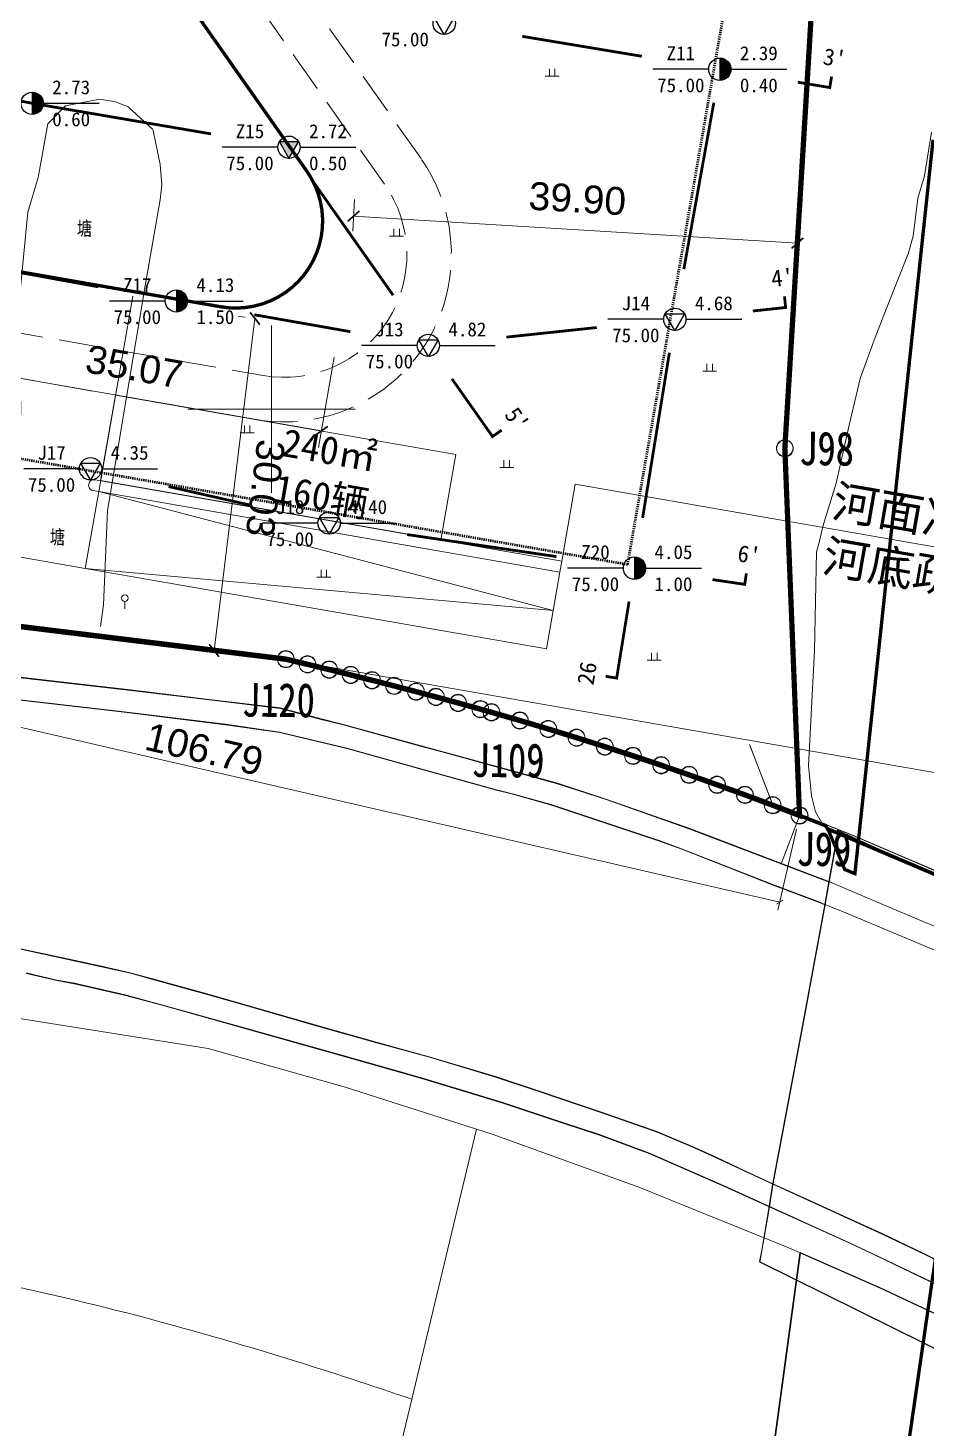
# Model space of a CAD drawing. Extents: x 274235 to 276654, y 142848 to 144425.
# Drawn here: x 274928.2 to 275008.8, y 143158.6 to 143284.2 of the extents above; entities that cross this region are included whole.
import ezdxf
from ezdxf.enums import TextEntityAlignment as Align

# ---------------------------------------------------------------- set-up
doc = ezdxf.new("R2010")
doc.units = 0
doc.header["$LTSCALE"] = 1.5
doc.header["$PDMODE"] = 1
doc.header["$PDSIZE"] = 0.2
for name, pattern in [('__DASH', [0.35, 0.25, -0.1]), ('ACAD_ISO04W100', [30, 24, -3, 0, -3]), ('X5', [3, 2, -1])]:
    doc.linetypes.add(name, pattern=pattern)
doc.layers.get('0').update_dxf_attribs({"linetype": 'CONTINUOUS', "lineweight": 0})
doc.layers.get('Defpoints').update_dxf_attribs({"linetype": 'CONTINUOUS'})
for name, color, linetype, lineweight in [('_ACM-A-ANNO-DIMS', 7, 'CONTINUOUS', 5), ('_ACM-A-EVA', 242, 'CONTINUOUS', 13), ('_ACM-A-SITE-OTLN', 3, 'CONTINUOUS', 25), ('_ACM-A-SITE-PAKG', 1, 'CONTINUOUS', 5), ('_ACM-A-SITE-ROAD', 2, 'CONTINUOUS', 18), ('_ACM-A-SITE-WALL', 5, 'CONTINUOUS', 50), ('ACM-A-ANNO-TEXT', 7, 'CONTINUOUS', 18), ('JZD', 1, 'CONTINUOUS', 0), ('JZP', 1, 'CONTINUOUS', 0), ('RD-红线', 7, 'CONTINUOUS', 13), ('SXSS', 8, 'CONTINUOUS', 0), ('TK', 7, 'CONTINUOUS', 0), ('ZBTZ', 8, 'CONTINUOUS', 0)]:
    doc.layers.add(name, color=color, linetype=linetype, lineweight=lineweight)
for name, color, linetype in [('HOLE', 1, 'CONTINUOUS'), ('Legends', 7, 'CONTINUOUS'), ('PROFILE', 241, 'CONTINUOUS'), ('YD-用地界线', 2, 'CONTINUOUS')]:
    doc.layers.add(name, color=color, linetype=linetype)
doc.layers.add('New_Shapefile(3)', color=7, linetype='CONTINUOUS', lineweight=9, true_color=0xc8b8f2)
doc.layers.add('T2006年到2024年报批数据汇总', color=7, linetype='CONTINUOUS', lineweight=60, true_color=0x0070ff)
doc.styles.add('$1$微软雅黑', font='', dxfattribs={"height": 249.9999999999997})
doc.styles.add('_ACM-G-NOTES', font='arial.ttf', dxfattribs={"height": 2.5})
doc.styles.add('HZ', font='', dxfattribs={"width": 0.8})
doc.styles.add('ST', font='')
doc.styles.get("Standard").update_dxf_attribs({"font": ''})
doc.styles.add('水系性质说明', font='', dxfattribs={"width": 0.8, "height": 1.25})
doc.styles.get('$1$微软雅黑').set_extended_font_data('Microsoft YaHei')
doc.styles.get('HZ').set_extended_font_data('NSimSun')
doc.styles.get('ST').set_extended_font_data('SimSun')
doc.styles.get('Standard').set_extended_font_data('NSimSun')
doc.styles.get('水系性质说明').set_extended_font_data('NSimSun')
doc.linetypes.add('10421', pattern='A,2,[150,AAA.SHX,S=1,R=0,X=0,Y=1],1e-11', length=2.00000000001)
doc.dimstyles.new('_ACM-DIM-A_m', dxfattribs={"dimscale": 0.5, "dimtxt": 2.5, "dimasz": 1, "dimexe": 1.5, "dimexo": 2.5, "dimgap": 1, "dimtad": 1, "dimzin": 1, "dimdsep": 46, "dimtxsty": '_ACM-G-NOTES', "dimblk": 'ARCHTICK', "dimcen": 2.5, "dimclrd": 256, "dimclre": 256, "dimclrt": 256, "dimazin": 0, "dimtfac": 1, "dimtmove": 0, "dimatfit": 3, "dimldrblk": 'DOTSMALL', "dimfxl": 1, "dimlwd": 18, "dimlwe": 18, "dimarcsym": 0})

# ---------------------------------------------------------------- blocks, each defined once
blk = doc.blocks.new('gc119')
for p, q in [((-1.25, 0), (1.25, 0)), ((-0.5, 1.3), (-0.5, 0)), ((0.5, 1.3), (0.5, 0))]:
    blk.add_line(p, q)
blk = doc.blocks.new('gc325')
blk.add_line((0, 0), (0, 1.3))
blk.add_circle((0, 1.9), 0.6)
blk = doc.blocks.new('GC0000')
at = {"linetype": 'Continuous'}
blk.add_point((0, 0), dxfattribs=at)
blk = doc.blocks.new('A$C5E363402')
at = {"layer": '_ACM-A-SITE-OTLN', "const_width": 299.9999999999993}
blk.add_lwpolyline([(342355.1539154053, 56004.71262931824, 0.1989123673967663), (335071.9540634155, 59021.51263046265), (311217.3292617798, 59021.51214408875, 0.6681786378558565), (305701.8966369629, 45706.07913589478), (334519.6351928711, 16888.34175109863, 0.2547065854889866), (342652.8637008667, 13021.51270675659), (366507.4889678955, 13021.51320075989, 0.6681786378153011), (372022.9215774536, 26336.94621086121)], format="xyb", close=True, dxfattribs=at)
blk = doc.blocks.new('ROAD-BLOCK')
at = {"layer": '_ACM-A-ANNO-DIMS'}
for p, q in [((-220.0693261474371, -15.52780551277101), (-136.2018151059747, -15.52780475094914)), ((-220.0693260580301, -22.52780551277101), (-220.0693261474371, -15.52780551277101)), ((-242.9430092200637, -35.47748511843383), (-41.93108936399221, -35.47748328745365))]:
    blk.add_line(p, q, dxfattribs=at)
at = {"layer": '_ACM-A-EVA', "linetype": '__DASH', "ltscale": 10}
blk.add_lwpolyline([(-286.6500545144081, -13.03671450354159, 0.101362128783088), (-278.3936112225056, -14.72790054604411), (-249.3216047137976, -14.72790054231882, 0.6681779400682611), (-238.714978992939, 10.87868892587721), (-268.4611687213182, 40.62487849779427, 0.198907879043475), (-283.3100325614214, 46.77567425183952), (-312.3821654245257, 46.77567424811423, 0.5287460208544092), (-326.3414219766855, 26.2853408139199, 0.5287460208544092)], format="xyb", dxfattribs=at)
blk.add_lwpolyline([(-271.2895996719599, 37.79645520076156, 0.1989079534820063), (-283.31011197716, 42.77567425183952), (-312.3821655660868, 42.77567424252629, 0.6681610651151992), (-320.1607975661755, 23.99768587760627), (-290.4144247025251, -5.748686982318759, 0.1989114831731894), (-278.3935975432396, -10.7279005330056), (-249.3216047137976, -10.72790054045618, 0.6681779400445693), (-241.5434116199613, 8.050267262384295)], format="xyb", close=True, dxfattribs=at)
at = {"layer": '_ACM-A-SITE-ROAD'}
for p, q in [((-262.069326095283, -23.52790068276227), (-262.0693260505795, -5.727900536730886)), ((-262.069326095283, -23.52790068089962), (-232.069326095283, -23.52790071070194)), ((-262.0693259388208, -30.5279006678611), (-277.2053650170565, -30.52790070325136)), ((-195.1137174218893, -41.37723508477211), (-195.9954679459333, -45.92597100697458))]:
    blk.add_line(p, q, dxfattribs=at)
blk.add_lwpolyline([(-262.5693260058761, -23.5279006678611), (-220.0693260878325, -23.52790072001517), (-220.0693260505795, -22.52790058217943), (-262.5693259313703, -22.52790052071214, 0.4142135620945349), (-263.0693259611726, -23.02790052630007), (-263.0693259388208, -23.02790066041052, 0.4142135624476737)], format="xyb", close=True, dxfattribs=at)
blk.add_lwpolyline([(-262.069326095283, -23.52790068089962), (-262.0693259909749, -30.52790067158639), (-220.0693260803819, -30.52790059708059), (-220.069325953722, -23.52790057100356)], close=True, dxfattribs=at)
blk.add_lwpolyline([(-262.069326095283, -23.52790068089962), (-220.0693259984255, -27.02790058217943), (-262.0693259909749, -30.52790067158639)], dxfattribs=at)
blk = doc.blocks.new('A$C58C25E19')
at = {"color": 1, "linetype": 'Continuous', "flags": 128}
blk.add_lwpolyline([(-124.6412557587028, -221.4518553693779), (-118.7807557582855, -222.0877553694881), (-107.0598557591438, -223.3596553690732), (-101.1994557604194, -223.9955553691834), (-98.26925574243069, -224.3135553249158), (-98.26706299930811, -224.3137861695141), (-98.26595589518547, -224.31385536585), (-98.16295576095581, -224.3190553691238), (-97.7508557587862, -224.3396553690545), (-97.30964266508818, -224.3617106652819), (-97.30015575885773, -224.3621553690173), (-97.27935503423214, -224.3676556027494), (-97.19575575739145, -224.3896553693339), (-97.02865575999022, -224.4336553690955), (-96.69435575604439, -224.5216553690843), (-96.02585575729609, -224.6975553692318), (-95.85875575989485, -224.7415553694591), (-95.73335579037666, -224.7745553413406), (-95.55475575476885, -224.8180553694256), (-94.11915575712919, -225.167455369141), (-91.24805575609207, -225.8662553690374), (-90.4451296031475, -226.0616736980155), (-89.76307693123817, -226.2232029191218), (-87.78007717430592, -226.7022028667852), (-85.80307774245739, -227.1902028680779), (-84.0110775232315, -227.6422028127126), (-82.01607754826546, -228.1562028396875), (-80.01807674765587, -228.684202958364), (-79.01707775145769, -228.9532029638067), (-76.45307698100805, -229.6592029612511), (-73.89607731252909, -230.3862029789016), (-72.5377236828208, -230.7844971660525), (-72.0629557594657, -230.9133553691208), (-71.00465575605631, -231.2005553692579), (-70.47545576095581, -231.3441553693265), (-70.21095576137304, -231.4160553691909), (-70.07865580171347, -231.4519553561695), (-69.91465575993061, -231.5069553693756), (-67.90875396132469, -232.1815346931107), (-66.2610776051879, -232.6942028650083), (-63.72907745093107, -233.5062029301189), (-61.20407761633396, -234.3382029146887), (-58.68607715517282, -235.192202873528), (-56.1760768070817, -236.0662030023523), (-53.67207761108875, -236.9612028738484), (-51.24803824722767, -237.8507942063734), (-53.00185576826334, -204.9160552457906), (-50.64345576614141, -155.4610553537495)], dxfattribs=at)
at = {"layer": 'RD-红线'}
for points in [[(-511.411107892287, -176.9565330054611), (-530.2884069486754, -190.3242593412288), (-531.5394090550253, -199.7203437848948), (-264.1150413847063, -252.6899399491958), (-122.1183944182703, -280.8156680269167, -0.01467775818987205), (-107.3555805128999, -284.192890228238, -0.01601297078532446), (-85.3638465742115, -290.6663222000934), (-79.87373848666903, -266.3568773632869)], [(-511.411107892287, -176.9565330054611), (-530.2884069486754, -190.3242593412288), (-531.5394090550253, -199.7203437848948), (-264.1150413847063, -252.6899399491958), (-122.1183944182703, -280.8156680269167, -0.01467775818987205), (-107.3555805128999, -284.192890228238, -0.01601297078532446), (-85.3638465742115, -290.6663222000934), (-79.87373848666903, -266.3568773632869)], [(-128.968349975883, -575.0591829735786), (-126.279844657518, -553.6738388459198), (-112.2070121759316, -440.4720314648002), (-96.90520357899368, -341.7698664246127), (-85.3638465742115, -290.6663222000934, 0.0160129707853269), (-107.3555805128999, -284.192890228238, 0.0146777581898688), (-122.1183944182703, -280.8156680269167), (-264.1150413847063, -252.6899399491958), (-531.5394090550253, -199.7203437848948), (-531.6192452111281, -200.3199808765203), (-581.4979176641209, -575.0591829735786)], [(-128.968349975883, -575.0591829735786), (-126.279844657518, -553.6738388459198), (-112.2070121759316, -440.4720314648002), (-96.90520357899368, -341.7698664246127), (-85.3638465742115, -290.6663222000934, 0.0160129707853269), (-107.3555805128999, -284.192890228238, 0.0146777581898688), (-122.1183944182703, -280.8156680269167), (-264.1150413847063, -252.6899399491958), (-531.5394090550253, -199.7203437848948), (-531.6192452111281, -200.3199808765203), (-581.4979176641209, -575.0591829735786)], [(-128.968349975883, -575.0591829735786), (-126.279844657518, -553.6738388459198), (-112.2070121759316, -440.4720314648002), (-96.90520357899368, -341.7698664246127), (-85.3638465742115, -290.6663222000934, 0.0160129707853269), (-107.3555805128999, -284.192890228238, 0.0146777581898688), (-122.1183944182703, -280.8156680269167), (-264.1150413847063, -252.6899399491958), (-531.5394090550253, -199.7203437848948), (-531.6192452111281, -200.3199808765203), (-581.4979176641209, -575.0591829735786)], [(-128.968349975883, -575.0591829735786), (-126.279844657518, -553.6738388459198), (-112.2070121759316, -440.4720314648002), (-96.90520357899368, -341.7698664246127), (-85.3638465742115, -290.6663222000934, 0.0160129707853269), (-107.3555805128999, -284.192890228238, 0.0146777581898688), (-122.1183944182703, -280.8156680269167), (-264.1150413847063, -252.6899399491958), (-531.5394090550253, -199.7203437848948), (-531.6192452111281, -200.3199808765203), (-581.4979176641209, -575.0591829735786)]]:
    blk.add_lwpolyline(points, format="xyb", dxfattribs=at)
blk.add_lwpolyline([(-50.67237529915292, -277.0748702352867), (-51.66261711879633, -276.6629376658238), (-51.75350093201268, -276.6253367811441), (-51.87327018880751, -276.5759770055301), (-52.02105244074482, -276.5149350636639), (-60.48598272888921, -273.2261689067818), (-65.25046289199963, -271.3751244875602), (-78.44475130934734, -266.7952389805578), (-91.78482527413871, -262.7029864466749), (-104.0259944464779, -259.4347621430643), (-133.8634336186806, -255.1167961936444), (-157.6317956871353, -250.6524685127661), (-170.2337292541051, -248.0677605657838), (-272.0915208903607, -227.1785493427888), (-291.4073164871661, -222.9652857584879), (-511.4111078921705, -176.9565330054611)], dxfattribs=at)
blk.add_lwpolyline([(-50.67237529915292, -277.0748702352867), (-51.66261711879633, -276.6629376658238), (-51.75350093201268, -276.6253367811441), (-51.87327018880751, -276.5759770055301), (-52.02105244074482, -276.5149350636639), (-60.48598272888921, -273.2261689067818), (-65.25046289199963, -271.3751244875602), (-78.44475130934734, -266.7952389805578), (-91.78482527413871, -262.7029864466749), (-104.0259944464779, -259.4347621430643), (-133.8634336186806, -255.1167961936444), (-157.6317956871353, -250.6524685127661), (-170.2337292541051, -248.0677605657838), (-272.0915208903607, -227.1785493427888), (-291.4073164871661, -222.9652857584879), (-511.4111078921705, -176.9565330054611)], dxfattribs=at)
at = {"layer": 'YD-用地界线'}
for points in [[(-84.35492797510233, -575.0591829735786), (-75.34335899085272, -505.4958210703917), (-61.51430709497072, -365.3842475488782), (-50.67557690304238, -277.0748137123883)], [(-61.97069309710059, -575.0591829735786), (-44.66675549605861, -459.2489016698673), (-35.401429744903, -405.2181517444551), (-33.28751647565514, -375.1377175385132), (-22.16876561858226, -310.2984376158565), (-22.96699022408575, -308.7775505324826), (-36.29430104629137, -283.3883661758155), (-43.45115330349654, -280.158481979277), (-50.67280318634585, -277.0758988307789), (-50.67557690304238, -277.0748137123883), (-61.51430709497072, -365.3842475488782), (-75.34335899085272, -505.4958210703917), (-84.35492797510233, -575.0591829735786)], [(-84.35492797510233, -575.0591829735786), (-75.34335899085272, -505.4958210703917), (-61.51430709497072, -365.3842475488782), (-50.67557690304238, -277.0748137123883)], [(-84.35492797510233, -575.0591829735786), (-75.34335899085272, -505.4958210703917), (-61.51430709497072, -365.3842475488782), (-50.67557690304238, -277.0748137123883)], [(-61.97069309710059, -575.0591829735786), (-44.66675549605861, -459.2489016698673), (-35.401429744903, -405.2181517444551), (-33.28751647565514, -375.1377175385132), (-22.16876561858226, -310.2984376158565), (-22.96699022408575, -308.7775505324826), (-36.29430104629137, -283.3883661758155), (-43.45115330349654, -280.158481979277), (-50.67280318634585, -277.0758988307789), (-50.67557690304238, -277.0748137123883), (-61.51430709497072, -365.3842475488782), (-75.34335899085272, -505.4958210703917), (-84.35492797510233, -575.0591829735786)], [(-84.35492797510233, -575.0591829735786), (-75.34335899085272, -505.4958210703917), (-61.51430709497072, -365.3842475488782), (-50.67557690304238, -277.0748137123883)], [(-84.35492797510233, -575.0591829735786), (-75.34335899085272, -505.4958210703917), (-61.51430709497072, -365.3842475488782), (-50.67557690304238, -277.0748137123883)], [(-61.97069309710059, -575.0591829735786), (-44.66675549605861, -459.2489016698673), (-35.401429744903, -405.2181517444551), (-33.28751647565514, -375.1377175385132), (-22.16876561858226, -310.2984376158565), (-22.96699022408575, -308.7775505324826), (-36.29430104629137, -283.3883661758155), (-43.45115330349654, -280.158481979277), (-50.67280318634585, -277.0758988307789), (-50.67557690304238, -277.0748137123883), (-61.51430709497072, -365.3842475488782), (-75.34335899085272, -505.4958210703917), (-84.35492797510233, -575.0591829735786)], [(-84.35492797510233, -575.0591829735786), (-75.34335899085272, -505.4958210703917), (-61.51430709497072, -365.3842475488782), (-50.67557690304238, -277.0748137123883)]]:
    blk.add_lwpolyline(points, dxfattribs=at)
blk = doc.blocks.new('BASEMENT')
at = {"layer": '_ACM-A-SITE-WALL', "linetype": '__DASH', "ltscale": 10}
blk.add_lwpolyline([(1567358.093444824, 703104.5640697479), (1419237.206123352, 703104.5601062775), (1419237.206016541, 612404.561706543), (1567358.093437195, 612404.5658321381)], close=True, dxfattribs=at)
blk = doc.blocks.new('_ArchTick')
at = {"const_width": 0.15}
blk.add_lwpolyline([(-0.5, -0.5), (0.5, 0.5)], dxfattribs=at)
blk = doc.blocks.new('*D1690')
at = {"layer": '_ACM-A-ANNO-DIMS', "lineweight": 18, "ltscale": 2, "transparency": 16777216}
for p, q in [((-308.83084054598, -102.0472599211006), (-309.4393806998106, -102.077906374415)), ((-307.941279232566, -102.002461070786), (-306.430725723569, -131.9972032128226)), ((-307.320287036983, -132.0420020631371), (-307.9288271908136, -132.0726485164516))]:
    blk.add_line(p, q, dxfattribs=at)
at = {"layer": 'Defpoints', "color": 0, "linetype": '__DASH', "ltscale": 2, "transparency": 16777216}
for p in [(-306.334004767239, -101.9215177483856), (-304.8234512582421, -131.9162598904222), (-306.430725723569, -131.9972032128226)]:
    blk.add_point(p, dxfattribs=at)
at = {"layer": '_ACM-A-ANNO-DIMS', "linetype": '__DASH', "lineweight": 18, "ltscale": 2, "transparency": 16777216}
for p, rotation in [((-307.941279232566, -102.002461070786), 92.8830147568922), ((-306.430725723569, -131.9972032128226), 272.8830147568922)]:
    blk.add_blockref('_ArchTick', p, dxfattribs=dict(at, rotation=rotation))
at = {"layer": '_ACM-A-ANNO-DIMS', "linetype": '__DASH', "ltscale": 2, "transparency": 16777216, "insert": (-304.412232526323, -116.8601433952261), "char_height": 2.5, "attachment_point": 5, "rotation": 272.8830147568922, "style": '_ACM-G-NOTES'}
blk.add_mtext('30.03', dxfattribs=at)
blk = doc.blocks.new('_DotSmall')
at = {"color": 0, "linetype": 'ByBlock', "const_width": 0.5}
blk.add_lwpolyline([(-0.0625, 0, 1), (0.0625, 0, 1)], format="xyb", close=True, dxfattribs=at)
blk = doc.blocks.new('*D1691')
at = {"layer": '_ACM-A-ANNO-DIMS', "lineweight": 18, "ltscale": 2, "transparency": 16777216}
for p, q in [((-260.9990238944192, -88.31478443681388), (-261.3159262130897, -85.49280057368406)), ((-300.7999767954688, -91.43619738970409), (-261.148531831358, -86.9834310178132)), ((-300.65046885853, -92.76755080870478), (-300.9673711772005, -89.94556694557495))]:
    blk.add_line(p, q, dxfattribs=at)
at = {"layer": 'Defpoints', "color": 0, "linetype": '__DASH', "ltscale": 2, "transparency": 16777216}
for p in [(-261.148531831358, -86.98343101781325), (-260.7200332581997, -90.7991685103625), (-300.3714782223105, -95.25193488225341)]:
    blk.add_point(p, dxfattribs=at)
at = {"layer": '_ACM-A-ANNO-DIMS', "linetype": '__DASH', "lineweight": 18, "ltscale": 2, "transparency": 16777216}
for p, rotation in [((-261.148531831358, -86.9834310178132), 6.407340830453824), ((-300.7999767954688, -91.43619738970409), 186.4073408304538)]:
    blk.add_blockref('_ArchTick', p, dxfattribs=dict(at, rotation=rotation))
at = {"layer": '_ACM-A-ANNO-DIMS', "linetype": '__DASH', "ltscale": 2, "transparency": 16777216, "insert": (-281.2841889315219, -86.4498770262817), "char_height": 2.5, "attachment_point": 5, "rotation": 6.407340830453826, "style": '_ACM-G-NOTES'}
blk.add_mtext('39.90', dxfattribs=at)
blk = doc.blocks.new('*D1709')
at = {"layer": '_ACM-A-ANNO-DIMS', "lineweight": 18, "transparency": 16777216}
for p, q in [((-358.831363985388, -133.0973710525512), (-359.2305329374662, -140.5369070251564)), ((-252.1930900831506, -138.8190569482475), (-252.5922590352288, -146.2585929208528)), ((-359.1903494219482, -139.7879842754148), (-252.5520755197107, -145.5096701711111))]:
    blk.add_line(p, q, dxfattribs=at)
at = {"layer": 'Defpoints', "color": 0, "transparency": 16777216}
for p in [(-358.7643914595246, -131.8491664696485), (-252.1261175572872, -137.5708523653448), (-252.5520755197107, -145.5096701711112)]:
    blk.add_point(p, dxfattribs=at)
at = {"layer": '_ACM-A-ANNO-DIMS', "lineweight": 18, "transparency": 16777216, "xscale": 0.5, "yscale": 0.5, "zscale": 0.5}
for p, rotation in [((-359.1903494219482, -139.7879842754148), 176.9287349450975), ((-252.5520755197107, -145.5096701711111), 356.9287349450975)]:
    blk.add_blockref('_ArchTick', p, dxfattribs=dict(at, rotation=rotation))
at = {"layer": '_ACM-A-ANNO-DIMS', "transparency": 16777216, "insert": (-305.7760347352335, -140.8749463037407), "char_height": 2.5, "attachment_point": 5, "rotation": 356.9287349450975, "style": '_ACM-G-NOTES'}
blk.add_mtext('106.79', dxfattribs=at)
blk = doc.blocks.new('*D1717')
at = {"layer": '_ACM-A-ANNO-DIMS', "lineweight": 18, "ltscale": 2, "transparency": 16777216}
for p, q in [((-335.405980758369, -103.8579236958176), (-335.405980758369, -112.4215177502483)), ((-300.3339999988676, -104.2049986775964), (-300.3339999988676, -112.4215177502483)), ((-335.405980758369, -110.9215177502483), (-300.3339999988676, -110.9215177502483))]:
    blk.add_line(p, q, dxfattribs=at)
at = {"layer": 'Defpoints', "color": 0, "linetype": '__DASH', "ltscale": 2, "transparency": 16777216}
for p in [(-335.405980758369, -101.3579236958176), (-300.3339999988675, -101.7049986775964), (-300.3339999988676, -110.9215177502483)]:
    blk.add_point(p, dxfattribs=at)
at = {"layer": '_ACM-A-ANNO-DIMS', "linetype": '__DASH', "lineweight": 18, "ltscale": 2, "transparency": 16777216, "rotation": 180}
blk.add_blockref('_ArchTick', (-335.405980758369, -110.9215177502483), dxfattribs=at)
at = {"layer": '_ACM-A-ANNO-DIMS', "linetype": '__DASH', "lineweight": 18, "ltscale": 2, "transparency": 16777216}
blk.add_blockref('_ArchTick', (-300.3339999988676, -110.9215177502483), dxfattribs=at)
at = {"layer": '_ACM-A-ANNO-DIMS', "linetype": '__DASH', "ltscale": 2, "transparency": 16777216, "insert": (-317.8699903786183, -108.144232620644), "char_height": 2.5, "attachment_point": 5, "style": '_ACM-G-NOTES'}
blk.add_mtext('35.07', dxfattribs=at)
blk = doc.blocks.new('H_sam_hole')
blk.add_line((0, 2), (0, -2))
at = {"const_width": 2}
blk.add_lwpolyline([(0, -1, 0.4142135623730951), (1, 0, 0.4142135623730951), (0, 1, 1)], format="xyb", dxfattribs=at)
blk.add_circle((0, 0), 2)
blk = doc.blocks.new('H_cpt_hole')
for p, q in [((-1.732050807568877, 1), (1.732050807568877, 1)), ((0, -2), (-1.732050807568877, 1)), ((1.732050807568877, 1), (0, -2))]:
    blk.add_line(p, q)
blk.add_circle((0, 0), 2)
blk = doc.blocks.new('H_spt_hole')
blk.add_hatch(color=256).paths.add_polyline_path([(-1.732050807568875, 1.000000000000003), (-4.996003610813204e-16, -2), (1.732050807568878, 0.9999999999999984)])
blk.add_lwpolyline([(-3.673819061467132e-16, -2), (1.732050807568878, 0.9999999999999986), (-1.732050807568876, 1.000000000000003)], close=True)
blk.add_circle((0, 0), 2)
blk = doc.blocks.new('DIM')
at = {"layer": '_ACM-A-ANNO-DIMS', "linetype": '__DASH', "ltscale": 2}
for p1, p2, distance, picture, middle in [((-300.3714782223105, -95.25193488225341), (-260.7200332581997, -90.7991685103625), 3.839721817950466, '*D1691', (-281.2841889315219, -86.44987702628174)), ((-306.3340047672391, -101.9215177483857), (-304.8234512582421, -131.9162598904222), -1.609311352204183, '*D1690', (-304.412232526323, -116.8601433952261))]:
    dim = blk.add_aligned_dim(p1=p1, p2=p2, distance=distance, dimstyle='_ACM-DIM-A_m', override={"dimscale": 1, "dimtxt": 2, "dimgap": 1.5, "dimtmove": 1}, dxfattribs=at)
    dim.commit()
    dim.dimension.update_dxf_attribs({"geometry": picture, "text_midpoint": middle})
dim = blk.add_linear_dim(base=(-300.3339999988676, -110.9215177502483), p1=(-335.405980758369, -101.3579236958176), p2=(-300.3339999988675, -101.7049986775964), dimstyle='_ACM-DIM-A_m', override={"dimscale": 1, "dimtxt": 2, "dimgap": 1.5, "dimtmove": 1}, dxfattribs=at)
dim.commit()
dim.dimension.update_dxf_attribs({"geometry": '*D1717', "text_midpoint": (-317.8699903786183, -108.144232620644)})
at = {"layer": '_ACM-A-ANNO-DIMS'}
dim = blk.add_aligned_dim(p1=(-358.7643914595246, -131.8491664696485), p2=(-252.1261175572872, -137.5708523653448), distance=-7.950236998914291, dimstyle='_ACM-DIM-A_m', dxfattribs=at)
dim.commit()
dim.dimension.update_dxf_attribs({"geometry": '*D1709', "text_midpoint": (-305.7760347352335, -140.8749463037407)})

msp = doc.modelspace()

# ---------------------------------------------------------------- linework, layer by layer
at = {"color": 4, "linetype": 'Continuous', "flags": 128}
for points, const_width in [([(275026.0849359112, 143246.2046650983), (275028.9266866792, 143292.8656725215), (275051.7411296414, 143450.6824546215), (275022.1799363202, 143455.8376593247), (274999.0630465804, 143295.9282349003), (274996.0538732861, 143246.5169603894), (274997.3734547287, 143213.5675545552), (274997.4450489052, 143213.54020491), (274999.701220427, 143212.6565514107), (274999.8730589684, 143212.3628971873), (275000.729936248, 143212.0188711367), (275000.734803954, 143212.0167354794), (275000.7590285313, 143212.0064158363), (275000.7673423658, 143212.0029058493), (275000.7836490871, 143211.9959275111), (275013.1767815077, 143206.7163105835), (275013.1712940732, 143206.7186134031), (275013.1740161938, 143206.7173189821), (275022.1108621335, 143202.5442522027), (275027.9494020896, 143199.6506136841)], 0.3), ([(275026.1109530044, 143246.1627955636), (275028.9531650179, 143292.8317044945), (275051.7714034508, 143450.6752166911), (275022.2052028516, 143455.8312816302), (274999.084467319, 143295.8947726693), (274996.0748056002, 143246.4751309241), (274997.3946245427, 143213.5201469044), (274997.4662308374, 143213.4927926563), (274999.7227847222, 143212.6089905066), (274999.8946525081, 143212.315286638), (275000.7516749943, 143211.9712027043), (275000.7565435288, 143211.9690666876), (275000.7807722146, 143211.9587453066), (275000.7890874737, 143211.9552347321), (275000.8053969456, 143211.9482552164), (275013.2006299174, 143206.6677496676), (275013.1951415723, 143206.6700528786), (275013.1978641368, 143206.6687582372), (275022.1362249991, 143202.4949887145), (275027.9757547065, 143199.6008627563)], 0.2999999999999999)]:
    msp.add_lwpolyline(points, close=True, dxfattribs=dict(at, const_width=const_width))
at = {"color": 8, "linetype": 'Continuous', "flags": 128}
for points in [[(275034.4303080771, 143200.9948974041), (275031.253574201, 143198.3362070027), (275012.9978458171, 143207.1251569222), (275002.0890060907, 143211.8131344104), (274994.9141106496, 143214.6581227403), (274992.8938404713, 143219.908404547)], [(275034.4577574352, 143200.9453768443), (275031.2804868328, 143198.2862349416), (275013.0216637665, 143207.0766651531), (275002.1109750395, 143211.7654317264), (274994.9348635937, 143214.6108986881), (274992.9142491075, 143219.8620685702)]]:
    msp.add_lwpolyline(points, dxfattribs=at)
at = {"layer": '_ACM-A-SITE-PAKG'}
msp.add_lwpolyline([(274936.0122195988, 143251.2762511427), (274966.5513125227, 143245.9504835495), (274965.2112806393, 143238.2664535389), (274934.6721877303, 143243.5922211301)], close=True, dxfattribs=at)
at = {"layer": 'HOLE', "linetype": 'Continuous'}
for points in [[(274989.231, 143280.512), (274984.231, 143280.512)], [(274991.231, 143280.512), (274996.231, 143280.512)], [(274929.532, 143277.458), (274934.532, 143277.458)], [(274950.574, 143273.512), (274945.574, 143273.512)], [(274952.574, 143273.512), (274957.574, 143273.512)], [(274940.467, 143259.71), (274935.467, 143259.71)], [(274942.467, 143259.71), (274947.467, 143259.71)], [(274985.193, 143258.075), (274980.193, 143258.075)], [(274987.193, 143258.075), (274992.193, 143258.075)], [(274963.082, 143255.729), (274958.082, 143255.729)], [(274965.082, 143255.729), (274970.082, 143255.729)], [(274932.77, 143244.656), (274927.77, 143244.656)], [(274934.77, 143244.656), (274939.77, 143244.656)], [(274954.175, 143239.784), (274949.175, 143239.784)], [(274956.175, 143239.784), (274961.175, 143239.784)], [(274981.573, 143235.743), (274976.573, 143235.743)], [(274983.573, 143235.743), (274988.573, 143235.743)]]:
    msp.add_lwpolyline(points, dxfattribs=at)
at = {"layer": 'JZD', "color": 1, "const_width": 0.45, "flags": 128}
msp.add_lwpolyline([(274999.0620786842, 143295.9275053476), (274996.052854443, 143246.5161100485), (274997.3724490196, 143213.5675264802), (274994.9591671193, 143214.4879881871), (274992.471594247, 143215.4156854604), (274989.9737473547, 143216.3225198093), (274987.4656396052, 143217.209490978), (274984.9572421125, 143218.0744677766), (274982.4285863155, 143218.9197131018), (274979.8996407752, 143219.7429640536), (274977.3704318251, 143220.5462201234), (274974.8309356843, 143221.3276135244), (274972.281165516, 143222.088144003), (274969.7311187676, 143222.8276798537), (274968.734917445, 143223.1097815293), (274966.7423830949, 143223.6639874396), (274964.7496643579, 143224.2041969323), (274962.9660753302, 143224.6796564814), (274960.9930090473, 143225.193609217), (274959.0198242228, 143225.6985642516), (274957.1062947968, 143226.1777354535), (274955.1727441355, 143226.6551705782), (274953.2291301893, 143227.1277386847), (274951.2854108717, 143227.5923088397), (274921.3363899071, 143231.2745824391)], dxfattribs=at)
at = {"layer": 'JZD', "color": 240, "const_width": 0.4499999999999999, "flags": 128}
msp.add_lwpolyline([(274999.0838945105, 143295.894843714), (274996.0741614514, 143246.4750932175), (274997.3939791566, 143213.5209382189), (274994.9802891824, 143214.4415555724), (274992.492295679, 143215.3694097133), (274989.9940263988, 143216.2763974013), (274987.4854945464, 143217.1635185533), (274984.9766728804, 143218.0286416126), (274982.4475895193, 143218.874029866), (274979.9182163446, 143219.6974200247), (274977.3885797056, 143220.5008119193), (274974.8486541599, 143221.2823374528), (274972.2984528226, 143222.04299653), (274969.747974891, 143222.7826574327), (274968.7516051139, 143223.0648068107), (274966.7587338423, 143223.6191064343), (274964.7656781399, 143224.1594072743), (274962.9817875277, 143224.6349472201), (274961.0083876031, 143225.1489868622), (274959.0348691359, 143225.6540272817), (274957.1210161275, 143226.133279509), (274955.1871385092, 143226.6107953663), (274953.2431959242, 143227.0834433828), (274951.2991479268, 143227.5480920925), (274921.3450627608, 143231.2309883449)], dxfattribs=at)
at = {"layer": 'JZP', "linetype": 'Continuous'}
for centre, radius in [((274996.052854443, 143246.5161100485), 0.75), ((274996.0741614514, 143246.4750932175), 0.7499999999999999), ((274951.2854108717, 143227.5923088397), 0.75), ((274951.2991479268, 143227.5480920925), 0.7499999999999999), ((274953.2291301893, 143227.1277386847), 0.75), ((274953.2431959242, 143227.0834433828), 0.7499999999999999), ((274955.1727441355, 143226.6551705782), 0.75), ((274955.1871385092, 143226.6107953663), 0.7499999999999999), ((274957.1062947968, 143226.1777354535), 0.75), ((274957.1210161275, 143226.133279509), 0.7499999999999999), ((274959.0198242228, 143225.6985642516), 0.75), ((274959.0348691359, 143225.6540272817), 0.7499999999999999), ((274960.9930090473, 143225.193609217), 0.75), ((274961.0083876031, 143225.1489868622), 0.7499999999999999), ((274962.9660753302, 143224.6796564814), 0.75), ((274962.9817875277, 143224.6349472201), 0.7499999999999999), ((274964.7496643579, 143224.2041969323), 0.75), ((274964.7656781399, 143224.1594072743), 0.7499999999999999), ((274966.7423830949, 143223.6639874396), 0.75), ((274966.7587338423, 143223.6191064343), 0.7499999999999999), ((274968.734917445, 143223.1097815293), 0.75), ((274968.7516051139, 143223.0648068107), 0.7499999999999999), ((274969.7311187676, 143222.8276798537), 0.75), ((274969.747974891, 143222.7826574327), 0.7499999999999999), ((274972.281165516, 143222.088144003), 0.75), ((274972.2984528226, 143222.04299653), 0.7499999999999999), ((274974.8309356843, 143221.3276135244), 0.75), ((274974.8486541599, 143221.2823374528), 0.7499999999999999), ((274977.3704318251, 143220.5462201234), 0.75), ((274977.3885797056, 143220.5008119193), 0.7499999999999999), ((274979.8996407752, 143219.7429640536), 0.75), ((274979.9182163446, 143219.6974200247), 0.7499999999999999), ((274982.4285863155, 143218.9197131018), 0.75), ((274982.4475895193, 143218.874029866), 0.7499999999999999), ((274984.9572421125, 143218.0744677766), 0.75), ((274984.9766728804, 143218.0286416126), 0.7499999999999999), ((274987.4656396052, 143217.209490978), 0.75), ((274987.4854945464, 143217.1635185533), 0.7499999999999999), ((274989.9737473547, 143216.3225198093), 0.75), ((274989.9940263988, 143216.2763974013), 0.7499999999999999), ((274992.471594247, 143215.4156854604), 0.75), ((274992.492295679, 143215.3694097133), 0.7499999999999999), ((274994.9591671193, 143214.4879881871), 0.75), ((274994.9802891824, 143214.4415555724), 0.7499999999999999), ((274997.3724490196, 143213.5675264802), 0.75), ((274997.3939791566, 143213.5209382189), 0.7499999999999999)]:
    msp.add_circle(centre, radius, dxfattribs=at)
at = {"layer": 'New_Shapefile(3)', "color": 8}
for points in [[(274921.4290791001, 143226.63737178), (274937.3594145422, 143224.8082498339), (274944.6658368247, 143223.9341030242), (274950.7833213639, 143223.2028063913), (274954.4500254664, 143222.2032847353), (274956.338235562, 143221.7446068234), (274963.444792908, 143219.7778465668), (274965.4002054178, 143219.2595723359), (274971.9778102133, 143217.4499757763), (274975.6616533403, 143216.4357641877), (274980.101421102, 143214.9865190477), (274987.5275358447, 143212.3622214206), (275000.0114869204, 143207.6043223164), (274999.6512855883, 143205.561263081), (274999.11981454, 143205.7774150527), (274994.9919282573, 143207.3345416457), (274986.7885628417, 143210.5586299512), (274984.7980915643, 143211.2832816796), (274979.5872383193, 143213.0266584672), (274975.0985431501, 143214.514386865), (274971.6353309096, 143215.4967024923), (274970.1794617968, 143215.8491069829), (274963.7314799383, 143217.6444236484), (274956.7568826848, 143219.5936386239), (274950.7320494037, 143221.0296500351), (274945.8732497536, 143221.7284965608), (274936.7872014596, 143222.8537310202), (274919.6164573838, 143224.8193627716)], [(274921.4373849807, 143226.5921446276), (274937.3704184119, 143224.7627197807), (274944.6780781264, 143223.8884280819), (274950.7965987637, 143223.1570102435), (274954.4639241148, 143222.1573209181), (274956.3524540917, 143221.6985661522), (274963.4602154962, 143219.7314759292), (274965.4159593233, 143219.2131147832), (274971.9946785671, 143217.4032146378), (274975.6791458371, 143216.388832901), (274980.1196659053, 143214.9393442771), (274987.5470391057, 143212.3146054902), (275000.0331058973, 143207.5559061379), (274999.6728444808, 143205.5125008355), (274999.1412833238, 143205.7286891761), (274995.0126974934, 143207.2860776518), (274986.8079417741, 143210.5107083379), (274984.8171331771, 143211.2354819091), (274979.6053969138, 143212.9791516495), (274975.1159411236, 143214.4671300257), (274971.6521421114, 143215.4496104972), (274970.1960263277, 143215.8020740286), (274963.7469519784, 143217.5976919162), (274956.7711730296, 143219.5472339437), (274950.7453190382, 143220.9834859192), (274945.8856964433, 143221.6824486971), (274936.7981093023, 143222.8078698013), (274919.6244571477, 143224.7738270363)], [(275010.9329765017, 143200.8429436138), (275007.1573999016, 143202.4311924279), (275001.38310197, 143204.8683369222), (274999.6512855883, 143205.561263081), (275000.0114869204, 143207.6043223164), (275005.8398260692, 143205.1416266091), (275010.7397246007, 143203.0596012766)], [(274926.3883954295, 143201.8262758127), (274932.6795705998, 143200.46487409), (274934.7371098882, 143200.0039653867), (274937.3348156105, 143199.4310296002), (274939.2249420477, 143198.9139816476), (274944.234054658, 143197.5384668845), (274948.3982436911, 143196.3326396377), (274954.4201887631, 143194.5893796245), (274959.5204636374, 143193.1570043944), (274964.1586081244, 143191.8906163159), (274970.0928923699, 143190.1086585034), (274973.8756506312, 143188.8524409865), (274979.6187782052, 143186.9168254512), (274984.5827383214, 143185.1714527142), (274988.0477958266, 143183.7130778443), (274989.8887182444, 143182.8660779621), (274992.468204964, 143181.6653212378), (274994.9784213843, 143180.4969076119), (274998.3744716689, 143178.9565019303), (275001.6210955342, 143177.465180088), (275004.7821707803, 143176.0213681783), (275008.5912490801, 143174.2104673378), (275011.5867878503, 143172.6630100263)], [(274926.3975515785, 143201.7768499471), (274932.6897924985, 143200.4152204009), (274934.7476803386, 143199.9542345388), (274937.3458261474, 143199.3812028549), (274939.2362728185, 143198.8640681666), (274944.2462341133, 143197.4883226471), (274948.4111287191, 143196.2822930143), (274954.4340941291, 143194.5387404127), (274959.5352331556, 143193.1061248379), (274964.1741634695, 143191.8395243218), (274970.1094532227, 143190.0572673314), (274973.8928524765, 143188.8008387327), (274979.6369532762, 143186.8648979226), (274984.6017545991, 143185.1192317903), (274988.0673993849, 143183.6606114769), (274989.9086338754, 143182.8134689721), (274992.4885578539, 143181.612510046), (274994.9991997639, 143180.4438996619), (274998.3958257094, 143178.9032346173), (275001.642999919, 143177.411661662), (275004.8046109625, 143175.967606642), (275008.6143349495, 143174.1564008181), (275011.6103815921, 143172.6086827817)], [(275009.8599421096, 143171.3938133872), (275003.2700806925, 143174.5429994526), (275001.5347399408, 143175.352905752), (274994.5693789651, 143178.5174138767), (274990.6218491578, 143180.2932154945), (274983.9285937731, 143183.2239942413), (274979.4287442178, 143184.9166256408), (274976.227965249, 143185.9640817516), (274970.746965144, 143187.7748550363), (274967.6058287947, 143188.7262573813), (274963.3688922615, 143190.0201330054), (274956.3153164766, 143192.0198838935), (274947.794442394, 143194.4171080115), (274940.0497588702, 143196.5880597492), (274936.8861511918, 143197.4366172361), (274932.3304436547, 143198.4795255109), (274930.7363916531, 143198.7755277281), (274928.0038306206, 143199.414932064)], [(275009.8832440131, 143171.3392705164), (275003.2922654939, 143174.488986966), (275001.5566305951, 143175.2990296534), (274994.5900889397, 143178.4640705994), (274990.6418900198, 143180.2401712011), (274983.9475001307, 143183.1714433109), (274979.4468879679, 143184.864359375), (274976.24556662, 143185.9119914672), (274970.7636377363, 143187.7230690007), (274967.6219691665, 143188.6746310932), (274963.3843146852, 143189.9687239778), (274956.3295438053, 143191.9688104425), (274947.8072260172, 143194.366436809), (274940.0612302765, 143196.5377528121), (274936.8970866057, 143197.3864526212), (274932.3406072852, 143198.4295355272), (274930.7462852442, 143198.7255871837), (274928.0132613034, 143199.3650986142)]]:
    msp.add_lwpolyline(points, dxfattribs=at)
for points in [[(275000.7940284174, 143212.2332174265), (275014.9143722436, 143205.7838538834), (275030.8192995166, 143198.4220150037), (275027.4881668866, 143180.323781817), (275024.8115015472, 143165.8374162715), (275023.5176996347, 143158.7987690691), (274993.7915241109, 143173.5076901072), (274993.9847558439, 143174.5183664616), (274994.6272186899, 143178.2984081717), (274994.9609642592, 143180.4040666647), (274997.6559925562, 143194.6999594091), (274999.6512855883, 143205.561263081), (275000.0114869204, 143207.6043223164), (275000.7697721414, 143211.7308318911)], [(275000.8157779192, 143212.1855853114), (275014.9385152659, 143205.7351358323), (275030.846138579, 143198.3720572836), (275027.5144496644, 143180.2707584185), (275024.8373373027, 143165.7819390065), (275023.5433193441, 143158.7420995223), (274993.8121045203, 143173.4534982871), (274994.0053685544, 143174.464345846), (274994.6479385496, 143178.2450278376), (274994.9817397465, 143180.3510429904), (274997.6772182507, 143194.6493573569), (274999.6728444808, 143205.5125008355), (275000.0331058973, 143207.5559061379), (275000.7915177656, 143211.6831147086)]]:
    msp.add_lwpolyline(points, close=True, dxfattribs=at)
at = {"layer": 'PROFILE', "linetype": 'ACAD_ISO04W100', "ltscale": 0.08, "const_width": 0.25}
for points in [[(274972.501, 143283.465805095), (274983.231, 143281.678194905)], [(274912.346, 143280.5575359268), (274928.532, 143277.458), (274944.574, 143274.7107674681)], [(274997.231, 143279.345805095), (275000.0950470198, 143278.8686569461), (275000.2593813252, 143279.8550616481)], [(274987.0028676293, 143262.575), (274989.6910882471, 143277.512)], [(274953.6841051566, 143270.512), (274960.9168422651, 143260.229)], [(274925.078, 143262.6957424003), (274934.467, 143260.9852575997)], [(274993.193, 143258.8177072498), (274996.1371836728, 143259.1300881867), (274996.0316748541, 143260.124506554)], [(274948.467, 143258.4777647579), (274957.082, 143256.9612352421)], [(274971.082, 143256.4717072498), (274979.193, 143257.3322927502)], [(274983.3024465341, 143240.243), (274985.7067023106, 143255.075)], [(274966.1921051566, 143252.729), (274969.8350995883, 143247.5496451888), (274970.6530350694, 143248.1249551476)], [(274940.77, 143243.0627274002), (274948.175, 143241.3772725999)], [(274962.175, 143238.7515523761), (274975.573, 143236.7754476239)], [(274989.573, 143234.7105523761), (274992.4659728592, 143234.2838605254), (274992.6118868067, 143235.2731578113)], [(274979.9857784236, 143226.0318577132), (274980.9728937151, 143225.8718470847), (274982.0867023105, 143232.743)]]:
    msp.add_lwpolyline(points, dxfattribs=at)
at = {"layer": 'SXSS', "linetype": '10421'}
for points in [[(274934.6474167174, 143230.4922764509), (274934.9290527427, 143232.4489678306), (274935.2760541025, 143240.8989209969), (274938.7031920757, 143261.2604141945), (274940.0260386443, 143268.7967649799), (274940.1565206778, 143270.1346133738), (274940.0091917051, 143271.9779336255), (274939.3848670974, 143275.0013346578), (274939.3330449314, 143275.1487301432), (274937.1300578722, 143277.1307200418), (274936.000064299, 143277.5917179321), (274934.5810722327, 143277.8257171882), (274931.5250888878, 143277.2357216316), (274929.9480969895, 143275.6267311341), (274929.0641000028, 143270.7987581585), (274928.1555334211, 143267.674151898), (274927.2900256108, 143259.0520976911), (274927.5108050285, 143250.0603023235), (274927.5151003545, 143249.5808760193), (274926.3131553115, 143241.1503799146), (274924.5670027149, 143231.7509097973)], [(275009.2286585484, 143274.8797045753), (275008.5856605815, 143270.9527265272), (275007.9833607973, 143268.9522778193), (275007.5867924587, 143265.5316548177), (275007.1186659773, 143263.9557657638), (275005.1540610106, 143258.9906231048), (275004.0833589639, 143256.1959301181), (275002.8146854322, 143252.750829355), (275001.8416891929, 143248.5818527716), (275000.6626936893, 143243.3568821039), (274999.4746987506, 143239.4759040125), (274999.1054500372, 143237.9311852767), (274998.8988119109, 143237.1980137362), (274998.7356985229, 143228.3529657698), (274998.1853432572, 143218.0054753467), (274998.4636949751, 143215.3040379913), (274998.8196924521, 143213.8560458559), (274999.3886167391, 143212.8838923415)]]:
    msp.add_lwpolyline(points, dxfattribs=at)
at = {"layer": 'T2006年到2024年报批数据汇总', "color": 6, "linetype": 'X5', "lineweight": -2, "const_width": 0.3}
for points in [[(275009.3618847946, 143274.1793256795), (275003.3518418894, 143217.7225695237), (275002.3507176961, 143208.3257352139), (275001.4388149364, 143208.6917196701), (275000.0158799639, 143212.118384574), (274999.7009956797, 143212.6564888836), (274997.4448243298, 143213.5401418599), (274994.9615279607, 143214.488781929), (274992.4699570495, 143215.4165327446), (274989.9721110879, 143216.3233679611), (274987.4660024383, 143217.2102136897), (274984.9526084554, 143218.0753571982), (274982.4319515302, 143218.9204980497), (274979.9040066306, 143219.7437367291), (274977.3697998516, 143220.5470595571), (274974.8293061685, 143221.3285670156), (274972.282534801, 143222.0889589285), (274969.7284912641, 143222.8286483635), (274968.7312892232, 143223.1106635991), (274966.7407550281, 143223.6648438961), (274964.7530356781, 143224.2049882658), (274962.9674477499, 143224.6804748141), (274960.9973813467, 143225.1943887658), (274959.0211979368, 143225.6993840443), (274957.1106683626, 143226.1785164449), (274955.169120373, 143226.6560576577), (274953.2265067979, 143227.1286133186), (274951.28078861, 143227.5932105429), (274921.3337752335, 143231.2754697672)], [(275003.6170081644, 143132.6807369342), (275009.5663098432, 143173.7295652814), (275036.9024679958, 143158.3616826888)]]:
    msp.add_lwpolyline(points, dxfattribs=at)
at = {"layer": 'TK', "linetype": 'Continuous'}
for p, q in [((274950, 143242.5), (274950, 143257.5)), ((274942.5, 143250), (274957.5, 143250))]:
    msp.add_line(p, q, dxfattribs=at)

# ---------------------------------------------------------------- block references
at = {"rotation": 359.2452370376578}
msp.add_blockref('A$C58C25E19', (275051.7711327115, 143450.6751653037), dxfattribs=at)
at = {"xscale": 0.001, "yscale": 0.001, "zscale": 0.001}
for name, p, rotation in [('BASEMENT', (273332.7008394992, 142902.0481165599), 350.1075691856989), ('A$C5E363402', (274582.1582248118, 143309.3311603698), 350.1075691150455)]:
    msp.add_blockref(name, p, dxfattribs=dict(at, rotation=rotation))
at = {"layer": '_ACM-A-SITE-OTLN', "rotation": 350.10756917272}
msp.add_blockref('DIM', (275269.4060497073, 143305.7306827755), dxfattribs=at)
at = {"layer": 'HOLE', "xscale": 0.5, "yscale": 0.5, "zscale": 0.5}
for name, p in [('H_cpt_hole', (274965.501, 143284.632)), ('H_sam_hole', (274990.231, 143280.512)), ('H_sam_hole', (274928.532, 143277.458)), ('H_spt_hole', (274951.574, 143273.512)), ('H_sam_hole', (274941.467, 143259.71)), ('H_cpt_hole', (274986.193, 143258.075)), ('H_cpt_hole', (274964.082, 143255.729)), ('H_cpt_hole', (274933.77, 143244.656)), ('H_cpt_hole', (274955.175, 143239.784)), ('H_sam_hole', (274982.573, 143235.743))]:
    msp.add_blockref(name, p, dxfattribs=at)
at = {"layer": 'JZD', "linetype": 'Continuous'}
for p in [(274996.0524191735, 143246.5163667059), (274996.052854443, 143246.5161100485), (274951.2849590608, 143227.5926435585), (274951.2854108717, 143227.5923088397), (274953.2286770231, 143227.1280704153), (274953.2291301893, 143227.1277386847), (274955.1722896015, 143226.6554993236), (274955.1727441355, 143226.6551705782), (274957.1058388904, 143226.178061231), (274957.1062947968, 143226.1777354535), (274959.0193669472, 143225.6988870943), (274959.0198242228, 143225.6985642516), (274960.9925503425, 143225.1939290364), (274960.9930090473, 143225.193609217), (274962.9656151814, 143224.6799732811), (274962.9660753302, 143224.6796564814), (274964.7492028867, 143224.2045110048), (274964.7496643579, 143224.2041969323), (274966.7419201314, 143223.6642984688), (274966.7423830949, 143223.6639874396), (274968.7344529669, 143223.1100895198), (274968.734917445, 143223.1097815293), (274969.730653524, 143222.8279863262), (274969.7311187676, 143222.8276798537), (274972.2806982851, 143222.0884465958), (274972.281165516, 143222.088144003), (274974.8304664323, 143221.3279122445), (274974.8309356843, 143221.3276135244), (274977.3699605215, 143220.5465149939), (274977.3704318251, 143220.5462201234), (274979.8991673882, 143219.7432550974), (274979.8996407752, 143219.7429640536), (274982.4281108128, 143218.9200003265), (274982.4285863155, 143218.9197131018), (274984.9567644589, 143218.0747511887), (274984.9572421125, 143218.0744677766), (274987.465159775, 143217.2097706167), (274987.4656396052, 143217.209490978), (274989.9732653127, 143216.3227956819), (274989.9737473547, 143216.3225198093), (274992.4711099644, 143215.4159575896), (274992.471594247, 143215.4156854604), (274994.9586805655, 143214.4882565959), (274994.9591671193, 143214.4879881871), (274997.3719602294, 143213.5677912858), (274997.3724490196, 143213.5675264802)]:
    msp.add_blockref('GC0000', p, dxfattribs=at)
at = {"layer": 'Legends', "rotation": 350.1075691126429}
msp.add_blockref('ROAD-BLOCK', (275196.7153449185, 143220.7619400381), dxfattribs=at)
at = {"layer": 'ZBTZ', "linetype": 'Continuous', "xscale": 0.5, "yscale": 0.5}
for p in [(274975.1904606157, 143279.8880632794), (274961.2249202196, 143265.5257748514), (274989.319760268, 143253.4128309189), (274947.8232112429, 143247.8846469675), (274971.1144765805, 143244.7812743179), (274954.7024458692, 143234.9327677459), (274984.3454076261, 143227.4875223275)]:
    msp.add_blockref('gc119', p, dxfattribs=at)
at = {"layer": 'ZBTZ', "linetype": 'Continuous', "xscale": 0.5, "yscale": 0.5, "zscale": 0.5}
msp.add_blockref('gc325', (274936.8385451056, 143232.0944289887), dxfattribs=at)

# ---------------------------------------------------------------- texts
at = {"layer": '_ACM-A-SITE-PAKG', "insert": (274951.225585682, 143248.2912171522), "char_height": 2.5, "attachment_point": 1, "rotation": 350.1075693692804}
msp.add_mtext_dynamic_manual_height_columns('240{\\fSimSun|b0|i0|c129|p2;㎡} \\P160{\\fSimSun|b0|i0|c134|p2;辆}', width=17.58524655494907, gutter_width=12.5, heights=[0], dxfattribs=at)
at = {"layer": 'ACM-A-ANNO-TEXT', "insert": (275000.6844076813, 143243.3145195834), "char_height": 3, "attachment_point": 1, "rotation": 350.1075691727165, "style": '$1$微软雅黑'}
msp.add_mtext_dynamic_manual_height_columns('河面净空黄海高程3.4m\\P河底疏浚标高-0.2m', width=43.84528359880767, gutter_width=15.55622288562694, heights=[0], dxfattribs=at)
at = {"layer": 'HOLE', "style": 'ST'}
for s, p in [('75.00', (274962.001, 143283.1945)), ('Z11', (274986.731, 143281.9495)), ('2.39', (274993.731, 143281.9495)), ('75.00', (274986.731, 143279.0745)), ('0.40', (274993.731, 143279.0745)), ('2.73', (274932.032, 143278.8955)), ('0.60', (274932.032, 143276.0205)), ('Z15', (274948.074, 143274.9495)), ('2.72', (274955.074, 143274.9495)), ('75.00', (274948.074, 143272.0745)), ('0.50', (274955.074, 143272.0745)), ('Z17', (274937.967, 143261.1475)), ('4.13', (274944.967, 143261.1475)), ('J14', (274982.693, 143259.5125)), ('4.68', (274989.693, 143259.5125)), ('75.00', (274937.967, 143258.2725)), ('1.50', (274944.967, 143258.2725)), ('J13', (274960.582, 143257.1665)), ('4.82', (274967.582, 143257.1665)), ('75.00', (274982.693, 143256.6375)), ('75.00', (274960.582, 143254.2915)), ('J17', (274930.27, 143246.0935)), ('4.35', (274937.27, 143246.0935)), ('75.00', (274930.27, 143243.2185)), ('J18', (274951.675, 143241.2215)), ('4.40', (274958.675, 143241.2215)), ('75.00', (274951.675, 143238.3465)), ('Z20', (274979.073, 143237.1805)), ('4.05', (274986.073, 143237.1805)), ('75.00', (274979.073, 143234.3055)), ('1.00', (274986.073, 143234.3055))]:
    msp.add_text(s, height=1.25, dxfattribs=at).set_placement(p, align=Align.MIDDLE_CENTER)
at = {"layer": 'JZP', "linetype": 'Continuous', "style": 'HZ', "width": 0.8}
for s, p in [('J98', (274999.8020177284, 143246.4771218949)), ('J120', (274950.6197952734, 143223.9024983709)), ('J109', (274971.2231572461, 143218.4911502694)), ('J99', (274999.5607805181, 143210.5230313372))]:
    msp.add_text(s, height=3, dxfattribs=at).set_placement(p, align=Align.MIDDLE)
for s, p in [('J98', (274999.8239586836, 143246.436098467)), ('J120', (274950.6334197773, 143223.8576576954)), ('J109', (274971.2402656825, 143218.4453945662)), ('J99', (274999.5826806615, 143210.4759282666))]:
    msp.add_text(s, height=3, rotation=359.245237022236, dxfattribs=at).set_placement(p, align=Align.MIDDLE)
at = {"layer": 'PROFILE', "style": 'ST'}
for s, rotation, p in [("3'", 350.5414348922247, (275000.3415484778, 143280.3482639991)), ("4'", 6.056482563693907, (274995.9789204448, 143260.6217157377)), ("5'", 305.121341691153, (274971.06200281, 143248.412610127)), ("6'", 351.6097925628436, (274992.6848437804, 143235.7678064543)), ('26', 80.79248686292397, (274979.4922207778, 143226.1118630274))]:
    msp.add_text(s, height=1.5, rotation=rotation, dxfattribs=at).set_placement(p, align=Align.BOTTOM_CENTER)
at = {"layer": 'SXSS', "linetype": 'Continuous', "style": '水系性质说明', "width": 0.8}
for p in [(274933.2249183056, 143266.2537908998), (274930.8037679749, 143238.5490766792)]:
    msp.add_text('塘', height=1.25, dxfattribs=at).set_placement(p, align=Align.MIDDLE)

doc.saveas('drawing.dxf')
